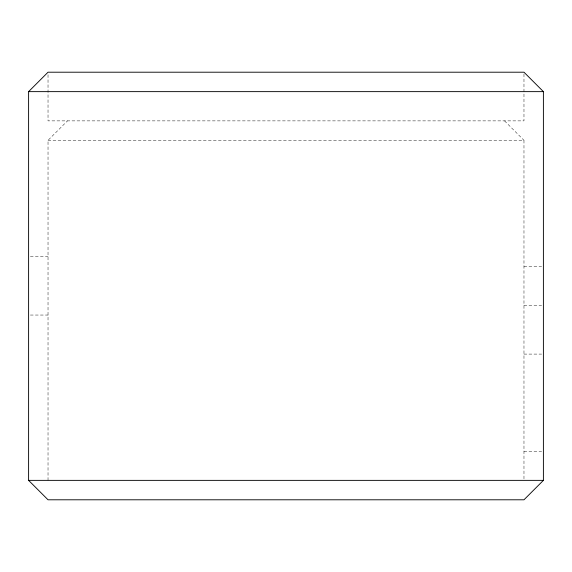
<?xml version="1.0" encoding="UTF-8"?>
<svg xmlns="http://www.w3.org/2000/svg" width="572" height="572" viewBox="0 0 572 572"><rect width="100%" height="100%" fill="white"/><g stroke="black" fill="none" stroke-linecap="round" stroke-linejoin="round"><path stroke-width="0.43" stroke-dasharray="2.86 2.15" d="M48.027 480.366L48.027 140.304L67.453 120.878M48.027 140.304L523.973 140.304L523.973 480.366M30.366 256.764L48.027 256.764M523.973 266.473L541.634 266.473M523.973 305.326L541.634 305.326M30.366 315.043L48.027 315.043M523.973 354.089L541.634 354.089M523.973 451.222L541.634 451.222M504.547 120.878L523.973 140.304M523.973 73.981L523.973 120.878L48.027 120.878L48.027 73.981"/><path stroke-width="0.86" d="M28.6 91.634L48.027 72.208L523.973 72.208L543.4 91.634L543.4 480.366L523.973 499.792L48.027 499.792L28.6 480.366L28.6 91.634L543.4 91.634M28.6 480.366L543.4 480.366"/></g></svg>
